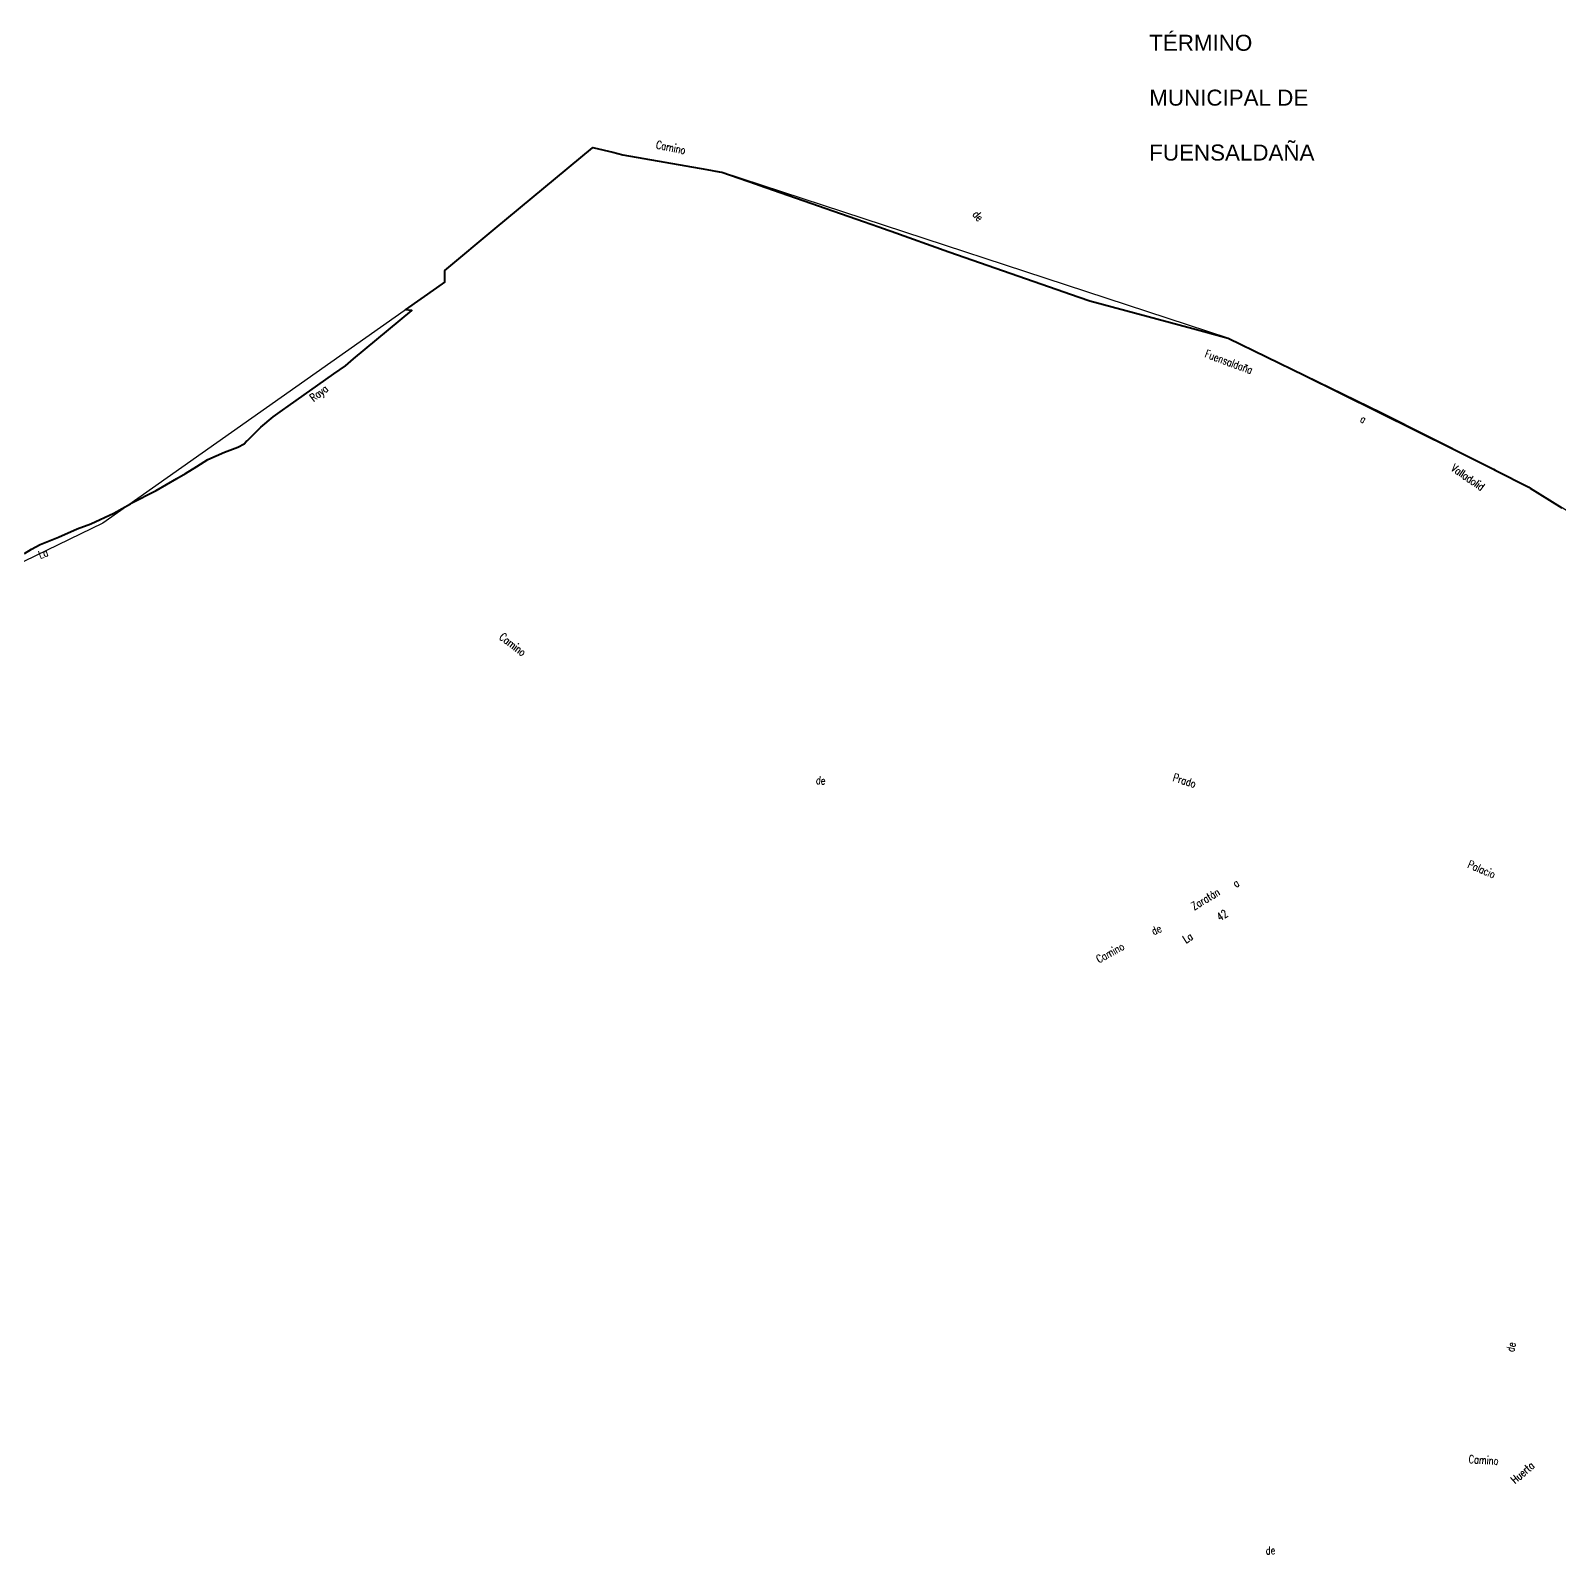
# Model space of a CAD drawing. Header units: metres. Extents: x 339638 to 364279, y 4598373 to 4630956.
# Drawn here: x 354638 to 356548, y 4615778 to 4617682 of the extents above; entities that cross this region are included whole.
import ezdxf
from ezdxf.enums import TextEntityAlignment as Align

# ---------------------------------------------------------------- set-up
doc = ezdxf.new("R2010")
doc.units = ezdxf.units.M
for name, color, linetype, lineweight in [('caminos', 1, 'Continuous', 0), ('poligonos_rusticos', 42, 'Continuous', 40), ('termino', 6, 'Continuous', 25), ('terminos_txt', 7, 'Continuous', 0)]:
    doc.layers.add(name, color=color, linetype=linetype, lineweight=lineweight)
doc.styles.add('caminos', font='simplex.shx', dxfattribs={"width": 0.75})
doc.styles.add('resto', font='arial.ttf')

msp = doc.modelspace()

# ---------------------------------------------------------------- linework, layer by layer
at = {"layer": 'poligonos_rusticos'}
msp.add_lwpolyline([(354630.5, 4617028.8), (354639, 4617034.3), (354649.9, 4617039.9), (354673, 4617049.1), (354696.4, 4617059.6), (354713.2, 4617065.7), (354742, 4617079.2), (354762.7, 4617090.8), (354763.9, 4617091.4), (354794.8, 4617107.2), (354820.9, 4617122.4), (354831.7, 4617128.7), (354845.6, 4617137.4), (354859.3, 4617146), (354880.3, 4617155.3), (354896.9, 4617161.4), (354904.9, 4617165.9), (354907.4, 4617168.5), (354908.8, 4617169.3), (354925.7, 4617186.7), (354941.1, 4617199.6), (354952.9, 4617207.8), (354959.8, 4617212.6), (355016.9, 4617253), (355031.5, 4617263.3), (355041.4, 4617271.7), (355114.5, 4617332.1), (355113.4, 4617332.2), (355106.6, 4617333), (355145.7, 4617360.7), (355155.4, 4617367.6), (355155.4, 4617382.3), (355218.6, 4617434.7), (355340, 4617535.4), (355340.5, 4617535.9), (355342.3, 4617535.5), (355365.6, 4617529.9), (355377.8, 4617526.9), (355482.8, 4617508.5), (355498.4, 4617505.7), (355501.8, 4617505.1), (355545.1, 4617490), (355548.4, 4617488.9), (355566.3, 4617482.6), (355678.9, 4617443.3), (355697.7, 4617436.8), (355709.6, 4617432.5), (355713.3, 4617431.2), (355785.4, 4617405.7), (355930.4, 4617355), (355935.9, 4617353.1), (355961.3, 4617344.2), (356090.2, 4617309.6), (356134.3, 4617297.8), (356326.1, 4617204.6), (356445.2, 4617144.3), (356465.7, 4617133.9), (356468, 4617132.7), (356509.8, 4617111.5), (356511.7, 4617110.4), (356536, 4617095.3), (356542.6, 4617091.2), (356547.9, 4617088), (356551.4, 4617085.8)], dxfattribs=at)
at = {"layer": 'termino'}
msp.add_lwpolyline([(357407.4, 4617587.3), (357253.8, 4617669.2), (357198.3, 4617612.6), (357137.3, 4617512.5), (357082.6, 4617437.3), (356847.1, 4617153.1), (356793, 4617093.9), (356651.6, 4617023.9), (356509.8, 4617111.5), (356134.3, 4617297.8), (355501.8, 4617505.1), (355377.8, 4617526.9), (355340.5, 4617535.9), (355155.4, 4617382.3), (355155.4, 4617367.6), (354728.5, 4617066.5), (354559.8, 4616985)], dxfattribs=at)

# ---------------------------------------------------------------- texts
at = {"layer": 'caminos', "style": 'caminos', "width": 0.75}
for s, rotation, p in [('Camino', -11.6713, (355418.2, 4617532)), ('de', -50.5013, (355812, 4617450)), ('Fuensaldaña', -20.1658, (356103.2, 4617271.4)), ('Raya', 37.3196, (354993.4, 4617215.5)), ('a', -29.8418, (356296.6, 4617191.2)), ('Valladolid', -34.7177, (356410.2, 4617130.6)), ('La', 20.7525, (354651.2, 4617019.2)), ('Camino', -37.6373, (355220.8, 4616920.1)), ('de', -4.9736, (355618.7, 4616737.9)), ('Prado', -17.4799, (356063.5, 4616741.7)), ('Palacio', -23.0729, (356431.4, 4616633.9)), ('a', 32.7269, (356145.7, 4616608.5)), ('Zaratán', 31.19, (356093.4, 4616580.2)), ('42', 32.7206, (356125.8, 4616566.5)), ('de', 25.1497, (356042.6, 4616549)), ('Camino', 28.8177, (355974.4, 4616514.1)), ('La', 32.8265, (356083.2, 4616538.9)), ('de', 78.3099, (356494.3, 4616030)), ('Camino', -3.4154, (356434.4, 4615889.5)), ('Huerta', 40.8341, (356494.8, 4615863.7)), ('de', 0.9766, (356181.4, 4615775.3))]:
    msp.add_text(s, height=10, rotation=rotation, dxfattribs=at).set_placement(p, align=Align.BOTTOM_LEFT)
at = {"layer": 'terminos_txt', "style": 'resto'}
for s, p in [('TÉRMINO', (356035.7, 4617656.7)), ('MUNICIPAL DE', (356035.7, 4617588.2)), ('FUENSALDAÑA', (356035.7, 4617519.6))]:
    msp.add_text(s, height=20, dxfattribs=at).set_placement(p)

doc.saveas('drawing.dxf')
